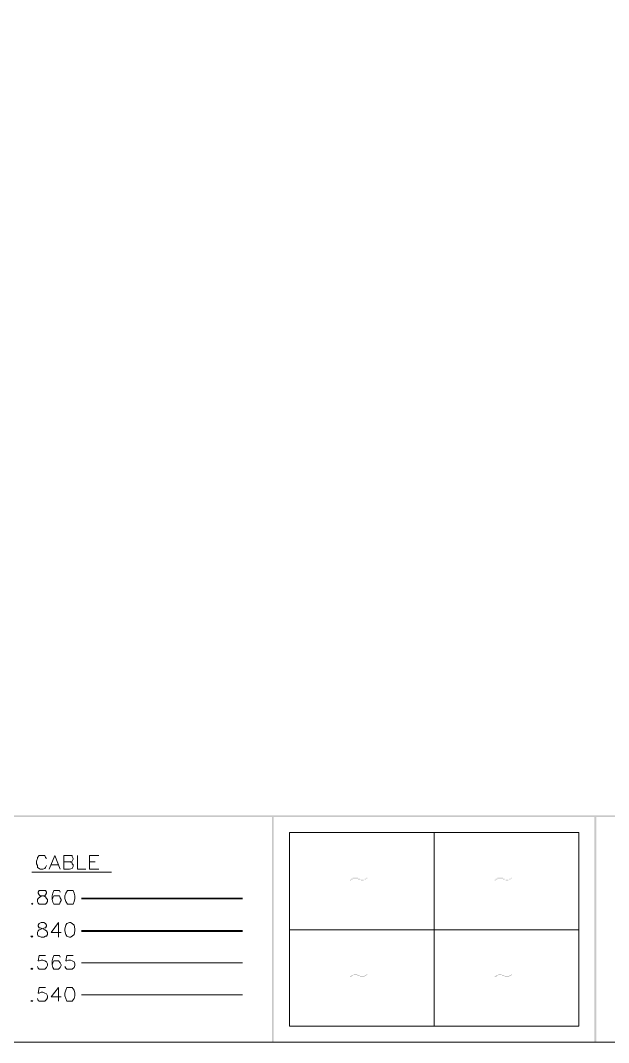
# Model space of a CAD drawing. Header units: millimetres. Extents: x 0.09 to 0.957, y 0.015 to 0.727.
# Drawn here: x 0.4571 to 0.5249, y 0.0151 to 0.1328 of the extents above; entities that cross this region are included whole.
import ezdxf

# ---------------------------------------------------------------- set-up
doc = ezdxf.new("R2010")
doc.units = ezdxf.units.MM
doc.layers.add('PDF_0', color=7, linetype='Continuous')

msp = doc.modelspace()

# ---------------------------------------------------------------- hatches: boundary and pattern name
at = {"layer": 'PDF_0', "transparency": 33554559}
for points in [[(0.49713, 0.03404), (0.49713, 0.03393), (0.49713, 0.03393), (0.49702, 0.03393), (0.49702, 0.03393), (0.49702, 0.03393), (0.49702, 0.03393), (0.49692, 0.03383), (0.49692, 0.03383), (0.49692, 0.03383), (0.49692, 0.03383), (0.49681, 0.03383), (0.49681, 0.03383), (0.49681, 0.03383), (0.49681, 0.03383), (0.49681, 0.03383), (0.49671, 0.03383), (0.49671, 0.03372), (0.49671, 0.03372), (0.49671, 0.03372), (0.4966, 0.03372), (0.4966, 0.03372), (0.4966, 0.03372), (0.4966, 0.03372), (0.4965, 0.03372), (0.4965, 0.03372), (0.4965, 0.03372), (0.4965, 0.03372), (0.49639, 0.03372), (0.49639, 0.03383), (0.49639, 0.03383), (0.49639, 0.03383), (0.49628, 0.03383), (0.49628, 0.03383), (0.49628, 0.03383), (0.49628, 0.03383), (0.49618, 0.03383), (0.49618, 0.03383), (0.49618, 0.03383), (0.49607, 0.03383), (0.49607, 0.03383), (0.49607, 0.03393), (0.49607, 0.03393), (0.49597, 0.03393), (0.49597, 0.03393), (0.49597, 0.03393), (0.49586, 0.03393), (0.49586, 0.03393), (0.49586, 0.03393), (0.49586, 0.03393), (0.49576, 0.03393), (0.49576, 0.03393), (0.49576, 0.03393), (0.49576, 0.03393), (0.49565, 0.03393), (0.49565, 0.03393), (0.49565, 0.03393), (0.49565, 0.03393), (0.49555, 0.03393), (0.49555, 0.03393), (0.49555, 0.03393), (0.49555, 0.03393), (0.49544, 0.03393), (0.49544, 0.03393), (0.49544, 0.03393), (0.49544, 0.03383), (0.49544, 0.03383), (0.49533, 0.03383), (0.49533, 0.03383), (0.49533, 0.03383), (0.49533, 0.03383), (0.49523, 0.03383), (0.49523, 0.03372), (0.49523, 0.03372), (0.49523, 0.03372), (0.49512, 0.03372), (0.49512, 0.03383), (0.49523, 0.03383), (0.49523, 0.03383), (0.49523, 0.03393), (0.49523, 0.03393), (0.49533, 0.03393), (0.49533, 0.03393), (0.49533, 0.03393), (0.49533, 0.03393), (0.49544, 0.03393), (0.49544, 0.03393), (0.49544, 0.03404), (0.49544, 0.03404), (0.49544, 0.03404), (0.49555, 0.03404), (0.49555, 0.03404), (0.49555, 0.03404), (0.49565, 0.03404), (0.49565, 0.03404), (0.49565, 0.03404), (0.49565, 0.03404), (0.49576, 0.03404), (0.49576, 0.03404), (0.49576, 0.03404), (0.49576, 0.03404), (0.49586, 0.03404), (0.49586, 0.03404), (0.49586, 0.03404), (0.49586, 0.03404), (0.49597, 0.03404), (0.49597, 0.03404), (0.49597, 0.03404), (0.49597, 0.03404), (0.49597, 0.03404), (0.49607, 0.03404), (0.49607, 0.03393), (0.49607, 0.03393), (0.49607, 0.03393), (0.49618, 0.03393), (0.49618, 0.03393), (0.49618, 0.03393), (0.49628, 0.03393), (0.49628, 0.03393), (0.49628, 0.03393), (0.49639, 0.03383), (0.49639, 0.03383), (0.49639, 0.03383), (0.49639, 0.03383), (0.4965, 0.03383), (0.4965, 0.03383), (0.4965, 0.03383), (0.4965, 0.03383), (0.4965, 0.03383), (0.4966, 0.03383), (0.4966, 0.03383), (0.4966, 0.03383), (0.4966, 0.03383), (0.4966, 0.03383), (0.49671, 0.03383), (0.49671, 0.03383), (0.49671, 0.03383), (0.49681, 0.03383), (0.49681, 0.03393), (0.49681, 0.03393), (0.49681, 0.03393), (0.49681, 0.03393), (0.49692, 0.03393), (0.49692, 0.03393), (0.49692, 0.03393), (0.49692, 0.03393), (0.49702, 0.03393), (0.49702, 0.03404), (0.49702, 0.03404), (0.49702, 0.03404), (0.49713, 0.03404), (0.49713, 0.03404)], [(0.51381, 0.03404), (0.51381, 0.03393), (0.51381, 0.03393), (0.51371, 0.03393), (0.51371, 0.03393), (0.51371, 0.03393), (0.51371, 0.03393), (0.5136, 0.03383), (0.5136, 0.03383), (0.5136, 0.03383), (0.5136, 0.03383), (0.5135, 0.03383), (0.5135, 0.03383), (0.5135, 0.03383), (0.5135, 0.03383), (0.5135, 0.03383), (0.51339, 0.03383), (0.51339, 0.03372), (0.51339, 0.03372), (0.51329, 0.03372), (0.51329, 0.03372), (0.51329, 0.03372), (0.51329, 0.03372), (0.51329, 0.03372), (0.51318, 0.03372), (0.51318, 0.03372), (0.51318, 0.03372), (0.51318, 0.03372), (0.51308, 0.03372), (0.51308, 0.03383), (0.51308, 0.03383), (0.51308, 0.03383), (0.51297, 0.03383), (0.51297, 0.03383), (0.51297, 0.03383), (0.51286, 0.03383), (0.51286, 0.03383), (0.51286, 0.03383), (0.51286, 0.03383), (0.51276, 0.03383), (0.51276, 0.03383), (0.51276, 0.03393), (0.51265, 0.03393), (0.51265, 0.03393), (0.51265, 0.03393), (0.51265, 0.03393), (0.51255, 0.03393), (0.51255, 0.03393), (0.51255, 0.03393), (0.51244, 0.03393), (0.51244, 0.03393), (0.51244, 0.03393), (0.51244, 0.03393), (0.51244, 0.03393), (0.51234, 0.03393), (0.51234, 0.03393), (0.51234, 0.03393), (0.51234, 0.03393), (0.51223, 0.03393), (0.51223, 0.03393), (0.51223, 0.03393), (0.51223, 0.03393), (0.51212, 0.03393), (0.51212, 0.03393), (0.51212, 0.03393), (0.51212, 0.03383), (0.51212, 0.03383), (0.51202, 0.03383), (0.51202, 0.03383), (0.51202, 0.03383), (0.51202, 0.03383), (0.51191, 0.03383), (0.51191, 0.03372), (0.51191, 0.03372), (0.51181, 0.03372), (0.51181, 0.03372), (0.51181, 0.03383), (0.51191, 0.03383), (0.51191, 0.03383), (0.51191, 0.03393), (0.51191, 0.03393), (0.51202, 0.03393), (0.51202, 0.03393), (0.51202, 0.03393), (0.51202, 0.03393), (0.51212, 0.03393), (0.51212, 0.03393), (0.51212, 0.03404), (0.51212, 0.03404), (0.51212, 0.03404), (0.51223, 0.03404), (0.51223, 0.03404), (0.51223, 0.03404), (0.51234, 0.03404), (0.51234, 0.03404), (0.51234, 0.03404), (0.51234, 0.03404), (0.51244, 0.03404), (0.51244, 0.03404), (0.51244, 0.03404), (0.51244, 0.03404), (0.51255, 0.03404), (0.51255, 0.03404), (0.51255, 0.03404), (0.51255, 0.03404), (0.51255, 0.03404), (0.51265, 0.03404), (0.51265, 0.03404), (0.51265, 0.03404), (0.51265, 0.03404), (0.51276, 0.03404), (0.51276, 0.03393), (0.51276, 0.03393), (0.51276, 0.03393), (0.51286, 0.03393), (0.51286, 0.03393), (0.51286, 0.03393), (0.51297, 0.03393), (0.51297, 0.03393), (0.51297, 0.03393), (0.51297, 0.03383), (0.51308, 0.03383), (0.51308, 0.03383), (0.51308, 0.03383), (0.51318, 0.03383), (0.51318, 0.03383), (0.51318, 0.03383), (0.51318, 0.03383), (0.51318, 0.03383), (0.51329, 0.03383), (0.51329, 0.03383), (0.51329, 0.03383), (0.51329, 0.03383), (0.51329, 0.03383), (0.51339, 0.03383), (0.51339, 0.03383), (0.51339, 0.03383), (0.5135, 0.03383), (0.5135, 0.03393), (0.5135, 0.03393), (0.5135, 0.03393), (0.5135, 0.03393), (0.5136, 0.03393), (0.5136, 0.03393), (0.5136, 0.03393), (0.5136, 0.03393), (0.51371, 0.03393), (0.51371, 0.03404), (0.51371, 0.03404), (0.51371, 0.03404), (0.51381, 0.03404), (0.51381, 0.03404)], [(0.49713, 0.02295), (0.49713, 0.02284), (0.49713, 0.02284), (0.49702, 0.02284), (0.49702, 0.02284), (0.49702, 0.02274), (0.49702, 0.02274), (0.49692, 0.02274), (0.49692, 0.02274), (0.49692, 0.02274), (0.49692, 0.02274), (0.49681, 0.02274), (0.49681, 0.02274), (0.49681, 0.02274), (0.49681, 0.02263), (0.49681, 0.02263), (0.49671, 0.02263), (0.49671, 0.02263), (0.49671, 0.02263), (0.49671, 0.02263), (0.4966, 0.02263), (0.4966, 0.02263), (0.4966, 0.02263), (0.4966, 0.02263), (0.4965, 0.02263), (0.4965, 0.02263), (0.4965, 0.02263), (0.4965, 0.02263), (0.49639, 0.02263), (0.49639, 0.02263), (0.49639, 0.02263), (0.49639, 0.02263), (0.49628, 0.02263), (0.49628, 0.02263), (0.49628, 0.02274), (0.49628, 0.02274), (0.49618, 0.02274), (0.49618, 0.02274), (0.49618, 0.02274), (0.49607, 0.02274), (0.49607, 0.02274), (0.49607, 0.02274), (0.49607, 0.02274), (0.49597, 0.02274), (0.49597, 0.02284), (0.49597, 0.02284), (0.49586, 0.02284), (0.49586, 0.02284), (0.49586, 0.02284), (0.49586, 0.02284), (0.49576, 0.02284), (0.49576, 0.02284), (0.49576, 0.02284), (0.49576, 0.02284), (0.49565, 0.02284), (0.49565, 0.02284), (0.49565, 0.02284), (0.49565, 0.02284), (0.49555, 0.02284), (0.49555, 0.02284), (0.49555, 0.02284), (0.49555, 0.02284), (0.49544, 0.02274), (0.49544, 0.02274), (0.49544, 0.02274), (0.49544, 0.02274), (0.49544, 0.02274), (0.49533, 0.02274), (0.49533, 0.02274), (0.49533, 0.02274), (0.49533, 0.02263), (0.49523, 0.02263), (0.49523, 0.02263), (0.49523, 0.02263), (0.49523, 0.02263), (0.49512, 0.02263), (0.49512, 0.02274), (0.49523, 0.02274), (0.49523, 0.02274), (0.49523, 0.02274), (0.49523, 0.02274), (0.49533, 0.02284), (0.49533, 0.02284), (0.49533, 0.02284), (0.49533, 0.02284), (0.49544, 0.02284), (0.49544, 0.02284), (0.49544, 0.02284), (0.49544, 0.02284), (0.49544, 0.02284), (0.49555, 0.02284), (0.49555, 0.02295), (0.49555, 0.02295), (0.49565, 0.02295), (0.49565, 0.02295), (0.49565, 0.02295), (0.49565, 0.02295), (0.49576, 0.02295), (0.49576, 0.02295), (0.49576, 0.02295), (0.49576, 0.02295), (0.49586, 0.02295), (0.49586, 0.02295), (0.49586, 0.02295), (0.49586, 0.02295), (0.49597, 0.02295), (0.49597, 0.02284), (0.49597, 0.02284), (0.49597, 0.02284), (0.49597, 0.02284), (0.49607, 0.02284), (0.49607, 0.02284), (0.49607, 0.02284), (0.49607, 0.02284), (0.49618, 0.02284), (0.49618, 0.02284), (0.49618, 0.02284), (0.49628, 0.02274), (0.49628, 0.02274), (0.49628, 0.02274), (0.49639, 0.02274), (0.49639, 0.02274), (0.49639, 0.02274), (0.49639, 0.02274), (0.4965, 0.02274), (0.4965, 0.02274), (0.4965, 0.02274), (0.4965, 0.02274), (0.4965, 0.02274), (0.4966, 0.02274), (0.4966, 0.02274), (0.4966, 0.02274), (0.4966, 0.02274), (0.4966, 0.02274), (0.49671, 0.02274), (0.49671, 0.02274), (0.49671, 0.02274), (0.49681, 0.02274), (0.49681, 0.02274), (0.49681, 0.02274), (0.49681, 0.02274), (0.49681, 0.02284), (0.49692, 0.02284), (0.49692, 0.02284), (0.49692, 0.02284), (0.49692, 0.02284), (0.49702, 0.02284), (0.49702, 0.02284), (0.49702, 0.02284), (0.49702, 0.02295), (0.49713, 0.02295), (0.49713, 0.02295)], [(0.51381, 0.02295), (0.51381, 0.02284), (0.51381, 0.02284), (0.51371, 0.02284), (0.51371, 0.02284), (0.51371, 0.02274), (0.51371, 0.02274), (0.5136, 0.02274), (0.5136, 0.02274), (0.5136, 0.02274), (0.5136, 0.02274), (0.5135, 0.02274), (0.5135, 0.02274), (0.5135, 0.02274), (0.5135, 0.02263), (0.5135, 0.02263), (0.51339, 0.02263), (0.51339, 0.02263), (0.51339, 0.02263), (0.51329, 0.02263), (0.51329, 0.02263), (0.51329, 0.02263), (0.51329, 0.02263), (0.51329, 0.02263), (0.51318, 0.02263), (0.51318, 0.02263), (0.51318, 0.02263), (0.51318, 0.02263), (0.51308, 0.02263), (0.51308, 0.02263), (0.51308, 0.02263), (0.51308, 0.02263), (0.51297, 0.02263), (0.51297, 0.02263), (0.51297, 0.02274), (0.51286, 0.02274), (0.51286, 0.02274), (0.51286, 0.02274), (0.51286, 0.02274), (0.51276, 0.02274), (0.51276, 0.02274), (0.51276, 0.02274), (0.51265, 0.02274), (0.51265, 0.02274), (0.51265, 0.02284), (0.51265, 0.02284), (0.51255, 0.02284), (0.51255, 0.02284), (0.51255, 0.02284), (0.51244, 0.02284), (0.51244, 0.02284), (0.51244, 0.02284), (0.51244, 0.02284), (0.51244, 0.02284), (0.51234, 0.02284), (0.51234, 0.02284), (0.51234, 0.02284), (0.51234, 0.02284), (0.51223, 0.02284), (0.51223, 0.02284), (0.51223, 0.02284), (0.51223, 0.02284), (0.51212, 0.02274), (0.51212, 0.02274), (0.51212, 0.02274), (0.51212, 0.02274), (0.51212, 0.02274), (0.51202, 0.02274), (0.51202, 0.02274), (0.51202, 0.02274), (0.51202, 0.02263), (0.51191, 0.02263), (0.51191, 0.02263), (0.51191, 0.02263), (0.51181, 0.02263), (0.51181, 0.02263), (0.51181, 0.02274), (0.51191, 0.02274), (0.51191, 0.02274), (0.51191, 0.02274), (0.51191, 0.02274), (0.51202, 0.02284), (0.51202, 0.02284), (0.51202, 0.02284), (0.51202, 0.02284), (0.51212, 0.02284), (0.51212, 0.02284), (0.51212, 0.02284), (0.51212, 0.02284), (0.51212, 0.02284), (0.51223, 0.02284), (0.51223, 0.02295), (0.51223, 0.02295), (0.51234, 0.02295), (0.51234, 0.02295), (0.51234, 0.02295), (0.51234, 0.02295), (0.51244, 0.02295), (0.51244, 0.02295), (0.51244, 0.02295), (0.51244, 0.02295), (0.51255, 0.02295), (0.51255, 0.02295), (0.51255, 0.02295), (0.51255, 0.02295), (0.51255, 0.02295), (0.51265, 0.02284), (0.51265, 0.02284), (0.51265, 0.02284), (0.51265, 0.02284), (0.51276, 0.02284), (0.51276, 0.02284), (0.51276, 0.02284), (0.51276, 0.02284), (0.51286, 0.02284), (0.51286, 0.02284), (0.51286, 0.02284), (0.51297, 0.02274), (0.51297, 0.02274), (0.51297, 0.02274), (0.51297, 0.02274), (0.51308, 0.02274), (0.51308, 0.02274), (0.51308, 0.02274), (0.51318, 0.02274), (0.51318, 0.02274), (0.51318, 0.02274), (0.51318, 0.02274), (0.51318, 0.02274), (0.51329, 0.02274), (0.51329, 0.02274), (0.51329, 0.02274), (0.51329, 0.02274), (0.51329, 0.02274), (0.51339, 0.02274), (0.51339, 0.02274), (0.51339, 0.02274), (0.5135, 0.02274), (0.5135, 0.02274), (0.5135, 0.02274), (0.5135, 0.02274), (0.5135, 0.02284), (0.5136, 0.02284), (0.5136, 0.02284), (0.5136, 0.02284), (0.5136, 0.02284), (0.51371, 0.02284), (0.51371, 0.02284), (0.51371, 0.02284), (0.51371, 0.02295), (0.51381, 0.02295), (0.51381, 0.02295)]]:
    msp.add_hatch(color=256, dxfattribs=at).paths.add_polyline_path(points)

# ---------------------------------------------------------------- linework, layer by layer
at = {"layer": 'PDF_0', "lineweight": 0, "const_width": 0.000106}
msp.add_lwpolyline([(0.95651, 0.72683), (0.95651, 0.01511), (0.0903, 0.01511), (0.0903, 0.72683)], close=True, dxfattribs=at)
at = {"layer": 'PDF_0', "lineweight": 9}
for points in [[(0.5215, 0.02805), (0.5215, 0.01696), (0.50482, 0.01696), (0.50482, 0.02805), (0.48814, 0.02805), (0.48814, 0.03924), (0.50482, 0.03924)], [(0.50482, 0.01696), (0.48814, 0.01696), (0.48814, 0.02805)]]:
    msp.add_lwpolyline(points, dxfattribs=at)
msp.add_lwpolyline([(0.50482, 0.03924), (0.5215, 0.03924), (0.5215, 0.02805), (0.50482, 0.02805)], close=True, dxfattribs=at)
at = {"layer": 'PDF_0', "color": 8, "lineweight": 0, "true_color": 0x808080}
for points in [[(0.46015, 0.03628), (0.46005, 0.03639), (0.45994, 0.0366), (0.45973, 0.0366), (0.45941, 0.0366), (0.45931, 0.0366), (0.4591, 0.03639), (0.4591, 0.03628), (0.45899, 0.03597), (0.45899, 0.03565), (0.4591, 0.03544), (0.4591, 0.03523), (0.45931, 0.03512), (0.45941, 0.03502), (0.45973, 0.03502), (0.45994, 0.03512), (0.46005, 0.03523), (0.46015, 0.03544)], [(0.46047, 0.03502), (0.4611, 0.0366), (0.46174, 0.03502)], [(0.46279, 0.03586), (0.46311, 0.03576), (0.46311, 0.03565), (0.46321, 0.03554), (0.46321, 0.03533), (0.46311, 0.03512), (0.46279, 0.03502), (0.46216, 0.03502), (0.46216, 0.0366), (0.46279, 0.0366), (0.46311, 0.0366), (0.46311, 0.0365), (0.46321, 0.03628), (0.46321, 0.03618), (0.46311, 0.03597), (0.46279, 0.03586), (0.46216, 0.03586)], [(0.46374, 0.0366), (0.46374, 0.03502), (0.46469, 0.03502)], [(0.46617, 0.03502), (0.46512, 0.03502), (0.46512, 0.0366), (0.46617, 0.0366)], [(0.46068, 0.03554), (0.46153, 0.03554)], [(0.46512, 0.03586), (0.46575, 0.03586)], [(0.45846, 0.0347), (0.46765, 0.0347)], [(0.46174, 0.03238), (0.46163, 0.03259), (0.46142, 0.03259), (0.46131, 0.03259), (0.461, 0.03259), (0.46089, 0.03227), (0.46079, 0.03195), (0.46079, 0.03153), (0.46089, 0.03122), (0.461, 0.031), (0.46131, 0.031), (0.46163, 0.031), (0.46174, 0.03122), (0.46184, 0.03143), (0.46184, 0.03153), (0.46174, 0.03174), (0.46163, 0.03195), (0.46131, 0.03195), (0.461, 0.03195), (0.46089, 0.03174), (0.46079, 0.03153)], [(0.46153, 0.0272), (0.46153, 0.02889), (0.46068, 0.02773), (0.46184, 0.02773)], [(0.46005, 0.02509), (0.45931, 0.02509), (0.4592, 0.02446), (0.45931, 0.02446), (0.45952, 0.02456), (0.45973, 0.02456), (0.45994, 0.02446), (0.46015, 0.02435), (0.46026, 0.02414), (0.46026, 0.02393), (0.46015, 0.02372), (0.45994, 0.02351), (0.45973, 0.02351), (0.45952, 0.02351), (0.45931, 0.02351), (0.4592, 0.02361), (0.4591, 0.02382)], [(0.46174, 0.02488), (0.46163, 0.02509), (0.46142, 0.02509), (0.46121, 0.02509), (0.461, 0.02509), (0.46089, 0.02477), (0.46079, 0.02446), (0.46079, 0.02403), (0.46089, 0.02372), (0.461, 0.02351), (0.46121, 0.02351), (0.46131, 0.02351), (0.46153, 0.02351), (0.46174, 0.02372), (0.46184, 0.02393), (0.46184, 0.02403), (0.46174, 0.02425), (0.46153, 0.02446), (0.46131, 0.02446), (0.46121, 0.02446), (0.461, 0.02446), (0.46089, 0.02425), (0.46079, 0.02403)], [(0.46321, 0.02509), (0.46248, 0.02509), (0.46237, 0.02446), (0.46248, 0.02446), (0.46269, 0.02456), (0.4629, 0.02456), (0.46311, 0.02446), (0.46332, 0.02435), (0.46343, 0.02414), (0.46343, 0.02393), (0.46332, 0.02372), (0.46311, 0.02351), (0.4629, 0.02351), (0.46269, 0.02351), (0.46248, 0.02351), (0.46237, 0.02361), (0.46226, 0.02382)], [(0.46005, 0.0214), (0.45931, 0.0214), (0.4592, 0.02076), (0.45931, 0.02076), (0.45952, 0.02087), (0.45973, 0.02087), (0.45994, 0.02076), (0.46015, 0.02066), (0.46026, 0.02044), (0.46026, 0.02023), (0.46015, 0.02002), (0.45994, 0.01981), (0.45973, 0.01981), (0.45952, 0.01981), (0.45931, 0.01981), (0.4592, 0.01992), (0.4591, 0.02013)], [(0.46153, 0.01981), (0.46153, 0.0214), (0.46068, 0.02034), (0.46184, 0.02034)]]:
    msp.add_lwpolyline(points, dxfattribs=at)
for points in [[(0.45952, 0.03259), (0.45931, 0.03259), (0.4592, 0.03238), (0.4592, 0.03227), (0.45931, 0.03206), (0.45941, 0.03195), (0.45973, 0.03195), (0.46005, 0.03185), (0.46015, 0.03164), (0.46026, 0.03153), (0.46026, 0.03132), (0.46015, 0.03111), (0.46005, 0.031), (0.45984, 0.031), (0.45952, 0.031), (0.45931, 0.031), (0.4592, 0.03111), (0.4591, 0.03132), (0.4591, 0.03153), (0.4592, 0.03164), (0.45941, 0.03185), (0.45962, 0.03195), (0.45994, 0.03195), (0.46005, 0.03206), (0.46015, 0.03227), (0.46015, 0.03238), (0.46005, 0.03259), (0.45984, 0.03259)], [(0.46279, 0.03259), (0.46258, 0.03259), (0.46237, 0.03227), (0.46226, 0.03195), (0.46226, 0.03164), (0.46237, 0.03132), (0.46258, 0.031), (0.46279, 0.031), (0.4629, 0.031), (0.46321, 0.031), (0.46332, 0.03132), (0.46343, 0.03164), (0.46343, 0.03195), (0.46332, 0.03227), (0.46321, 0.03259), (0.4629, 0.03259)], [(0.45846, 0.03111), (0.45846, 0.031), (0.45857, 0.031)], [(0.45952, 0.02889), (0.45931, 0.02879), (0.4592, 0.02858), (0.4592, 0.02847), (0.45931, 0.02826), (0.45941, 0.02826), (0.45973, 0.02815), (0.45994, 0.02805), (0.46015, 0.02794), (0.46026, 0.02773), (0.46026, 0.02752), (0.46015, 0.02731), (0.46005, 0.02731), (0.45984, 0.0272), (0.45952, 0.0272), (0.45931, 0.02731), (0.4592, 0.02731), (0.4591, 0.02752), (0.4591, 0.02773), (0.4592, 0.02794), (0.45931, 0.02805), (0.45962, 0.02815), (0.45994, 0.02826), (0.46005, 0.02826), (0.46015, 0.02847), (0.46015, 0.02858), (0.46005, 0.02879), (0.45984, 0.02889)], [(0.46279, 0.02889), (0.46248, 0.02879), (0.46237, 0.02858), (0.46226, 0.02815), (0.46226, 0.02794), (0.46237, 0.02752), (0.46248, 0.02731), (0.46279, 0.0272), (0.4629, 0.0272), (0.46311, 0.02731), (0.46332, 0.02752), (0.46343, 0.02794), (0.46343, 0.02815), (0.46332, 0.02858), (0.46311, 0.02879), (0.4629, 0.02889)], [(0.45846, 0.02731), (0.45836, 0.02731), (0.45846, 0.0272), (0.45857, 0.02731)], [(0.45846, 0.02361), (0.45836, 0.02351), (0.45846, 0.02351), (0.45857, 0.02351)], [(0.46279, 0.0214), (0.46248, 0.0214), (0.46237, 0.02108), (0.46226, 0.02076), (0.46226, 0.02044), (0.46237, 0.02013), (0.46248, 0.01981), (0.46279, 0.01981), (0.4629, 0.01981), (0.46311, 0.01981), (0.46332, 0.02013), (0.46343, 0.02044), (0.46343, 0.02076), (0.46332, 0.02108), (0.46311, 0.0214), (0.4629, 0.0214)], [(0.45846, 0.01992), (0.45836, 0.01981), (0.45846, 0.01981), (0.45857, 0.01981)]]:
    msp.add_lwpolyline(points, close=True, dxfattribs=at)
at = {"layer": 'PDF_0', "color": 242, "lineweight": 35, "true_color": 0xdd0037}
msp.add_lwpolyline([(0.46417, 0.03164), (0.48275, 0.03164)], dxfattribs=at)
at = {"layer": 'PDF_0', "color": 151, "lineweight": 40, "true_color": 0x7fbfff}
msp.add_lwpolyline([(0.46417, 0.02794), (0.48275, 0.02794)], dxfattribs=at)
at = {"layer": 'PDF_0', "color": 23, "lineweight": 13, "true_color": 0xdd8a6e}
msp.add_lwpolyline([(0.46417, 0.02425), (0.48275, 0.02425)], dxfattribs=at)
at = {"layer": 'PDF_0', "color": 172, "lineweight": 9, "true_color": 0x0000dd}
msp.add_lwpolyline([(0.46417, 0.02055), (0.48275, 0.02055)], dxfattribs=at)
at = {"layer": 'PDF_0', "transparency": 33554559}
for points in [[(0.95656, 0.04104), (0.95656, 0.04125), (0.09025, 0.04104)], [(0.95656, 0.04125), (0.09025, 0.04104), (0.09025, 0.04125)], [(0.48634, 0.04114), (0.48613, 0.04114), (0.48634, 0.01506)], [(0.48613, 0.04114), (0.48634, 0.01506), (0.48613, 0.01506)], [(0.52351, 0.04114), (0.5233, 0.04114), (0.52351, 0.01506)], [(0.5233, 0.04114), (0.52351, 0.01506), (0.5233, 0.01506)]]:
    msp.add_solid(points, dxfattribs=at)

doc.saveas('drawing.dxf')
